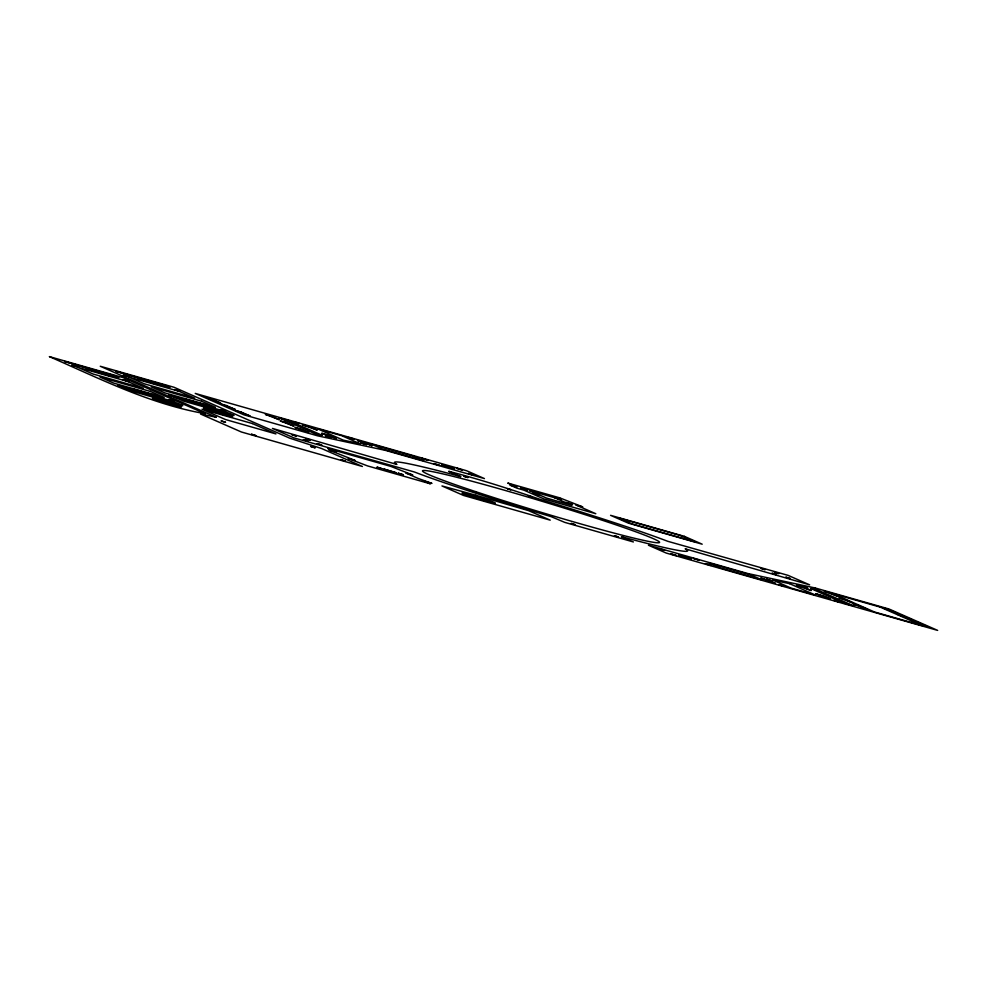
<?xml version="1.0" encoding="UTF-8"?>
<svg xmlns="http://www.w3.org/2000/svg" width="987" height="987" viewBox="0 0 987 987"><rect width="100%" height="100%" fill="white"/><g stroke="black" fill="none" stroke-linecap="round" stroke-linejoin="round"><path stroke-width="1.48" d="M508.848 489.046C503.136 487.59 515.004 490.835 509.292 489.379M528.403 495.758L532.351 497.053M538.754 494.808L532.536 492.969L539.05 494.931M72.15 365.227L77.603 366.893L72.15 365.227M117.626 385.226L123.079 386.892L117.626 385.226M123.289 379.798L128.742 381.463L123.289 379.798M123.375 375.023L128.828 376.689L123.375 375.023M168.765 399.797L174.218 401.462L168.765 399.797M168.851 395.022L174.304 396.688L168.851 395.022M174.514 389.594L179.967 391.259L174.514 389.594M219.99 409.605L225.443 411.258L219.99 409.605M454.217 468.689L441.744 464.926L454.217 468.689M678.711 555.101L691.134 558.889L678.711 555.101M396.28 472.81L383.807 469.047L396.28 472.81M521.074 487.923L527.65 489.959L521.074 487.923M554.46 497.436L561.023 499.459L554.46 497.436M565.909 502.482L572.485 504.505L565.909 502.482M298.987 423.435L293.521 421.782L298.987 423.435M330.879 437.463L325.414 435.822L330.879 437.463M353.988 439.104L348.584 437.525L353.988 439.104M366.411 444.569L360.934 442.929L366.411 444.569M766.554 579.233L771.945 580.899L766.554 579.233M778.977 584.699L784.369 586.364L778.977 584.699M802.073 586.34L807.477 588.005L802.073 586.34M833.978 600.367L839.369 602.033L833.978 600.367M221.261 420.955L225.48 422.276L221.261 420.955M251.5 434.268L255.719 435.575L251.5 434.268M310.782 446.469L315.001 447.777L310.782 446.469M341.033 459.782L345.253 461.089L341.033 459.782M377.133 467.184L381.969 468.702L377.133 467.184M398.205 473.192L403.054 474.71L398.205 473.192M421.955 458.4L427.655 460.152L421.955 458.4M433.836 463.631L439.536 465.383L433.836 463.631M456.574 468.257L462.261 470.022L456.574 468.257M468.455 473.489L474.155 475.24L468.455 473.489M658.86 548.575L664.559 550.327L658.86 548.575M670.741 553.806L676.44 555.558L670.741 553.806M693.479 558.432L699.178 560.197L693.479 558.432M705.36 563.663L711.059 565.415L705.36 563.663M291.979 434.687L296.396 436.081L291.979 434.687M305.81 438.635L310.226 440.017L305.81 438.635M303.441 439.733L307.858 441.115L303.441 439.733M317.271 443.669L321.688 445.063L317.271 443.669M760.632 568.241L765.048 569.622L760.632 568.241M774.45 572.176L778.866 573.558L774.45 572.176M772.093 573.274L776.51 574.668L772.093 573.274M785.911 577.222L790.328 578.604L785.911 577.222M464.038 476.302L467.887 477.523L464.038 476.302M571.239 523.468L575.088 524.689L571.239 523.468M614.519 535.793L618.368 537.014L614.519 535.793M205.123 413.689C150.221 404.127 99.921 378.761 49.35 356.603L123.141 377.626L205.123 413.689M216.042 417.193L200.546 414.022L241.396 431.998L362.402 466.481L321.54 448.505L289.833 438.216L174.07 387.286L100.267 366.263L216.042 417.193M322.231 435.341L315.408 433.873L278.84 417.785L288.759 420.61L322.231 435.341M359.996 443.731L343.303 440.14L317.555 428.814L341.847 435.736L359.996 443.731M385.275 450.331L317.641 435.835L243.851 414.799L195.241 393.418L466.617 470.75L484.432 478.584L385.275 450.331M815.25 587.993L747.603 573.484L648.447 545.231L666.274 553.078L937.65 630.397L889.04 609.016L815.25 587.993M789.588 583.675L772.883 580.097L791.043 588.079L815.336 595.001L789.588 583.675M817.47 589.942L810.66 588.486L844.132 603.205L854.051 606.03L817.47 589.942M460.645 476.585L459.189 476.19A153.096 6.675 16.8 0 0 395.787 463.804L396.897 464.458L272.437 428.42L294.04 437.92L414.355 471.971A153.096 6.675 16.8 0 0 551.128 516.633L564.786 522.394L633.395 541.949L621.44 536.681L622.896 537.076A153.096 6.675 16.8 0 0 686.298 549.463L685.175 548.809L809.636 584.847L788.033 575.347L667.73 541.295A153.096 6.675 16.8 0 0 540.543 499.508C510.242 489.157 479.818 479.312 448.69 471.317L460.645 476.585M535.176 492.155L529.513 490.588L546.576 498.09L571.757 505.27L554.694 497.756L535.176 492.155M166.137 385.621L115.787 371.272L170.097 387.36L166.137 385.621M412.998 456.019L371.346 444.15L382.339 448.986L423.991 460.855L412.998 456.019M559.666 497.83L507.737 483.038L516.892 487.06L509.971 485.086L516.991 488.183L523.912 490.157L543.874 498.928L595.803 513.721L575.84 504.949L582.762 506.923L559.666 497.83M310.226 427.026L302.515 424.829L317.259 430.11L310.226 427.026M365.227 442.694L357.504 440.498L372.247 445.791L365.227 442.694M211.452 398.995L206.258 397.514L220.533 402.992L211.452 398.995M270.524 415.86L265.33 414.38L279.161 419.66L270.524 415.86M157.612 384.239L137.946 378.638L160.264 385.411L157.612 384.239M179.19 391.358L128.841 377.009L144.324 383.82L194.673 398.168L179.19 391.358M226.257 405.509L221.063 404.028L235.325 409.494L226.257 405.509M285.317 422.374L280.123 420.894L293.966 426.174L285.317 422.374M684.373 536.348L610.571 515.325L628.398 523.159L702.189 544.195L684.373 536.348M329.411 435.464L321.688 433.256L336.431 438.549L329.411 435.464M680.722 535.62L618.195 517.805L632.05 523.9L694.577 541.715L680.722 535.62M114.911 375.825L64.562 361.476L118.847 377.552L114.911 375.825M241.05 412.011L235.856 410.53L250.13 416.008L241.05 412.011M300.122 428.876L294.928 427.396L308.758 432.688L300.122 428.876M201.607 401.228L151.258 386.879L165.076 392.949L215.425 407.298L201.607 401.228M106.386 374.443L86.72 368.842L109.039 375.615L106.386 374.443M127.952 381.562L77.603 367.213L93.086 374.024L143.436 388.372L127.952 381.562M203.088 404.251L183.422 398.649L205.74 405.41L203.088 404.251M224.222 411.172L173.86 396.823L183.681 401.129L234.03 415.478L224.222 411.172M150.382 391.432L100.032 377.083L113.85 383.153L164.2 397.502L150.382 391.432M151.862 394.455L132.196 388.853L154.515 395.614L151.862 394.455M252.364 423.546L202.014 409.198L225.604 419.574L275.953 433.922L252.364 423.546M172.984 401.364L122.635 387.027L132.455 391.333L182.805 405.682L172.984 401.364M390.729 466.37L327.783 448.431L335.888 451.997L328.967 450.023L355.061 460.435L348.14 458.462L367.485 465.889L430.418 483.827L425.015 481.459L431.948 483.42L417.994 478.362L405.842 473.02L412.763 474.994L390.729 466.37M829.314 592.619L824.12 591.139L837.963 596.419L829.314 592.619M880.145 607.091L832.572 593.532L874.568 612.014L922.154 625.573L880.145 607.091M887.955 609.287L882.76 607.819L897.023 613.285L887.955 609.287M804.171 587.475L796.46 585.266L811.203 590.559L804.171 587.475M844.119 599.134L838.925 597.653L852.756 602.934L844.119 599.134M902.747 615.802L897.553 614.321L911.828 619.799L902.747 615.802M475.783 495.227L441.966 485.949L463.569 495.462L550.215 520.149L528.613 510.649L475.783 495.227M917.552 622.316L912.358 620.835L926.62 626.301L917.552 622.316M750.552 574.841L708.888 562.972L719.881 567.809L761.532 579.677L750.552 574.841M858.912 605.636L853.718 604.155L867.561 609.435L858.912 605.636M768.355 580.233L760.632 578.037L775.375 583.329L768.355 580.233M823.355 595.914L815.632 593.705L830.375 598.998L823.355 595.914M158.858 400.759A15.163 0.666 16.8 0 0 181.386 407.002A15.163 0.666 16.8 0 0 160.425 400.031A15.163 0.666 16.8 0 0 158.858 400.759M210.083 410.555A15.163 0.666 16.8 0 0 232.611 416.81A15.163 0.666 16.8 0 0 211.65 409.827A15.163 0.666 16.8 0 0 210.083 410.555M475.524 491.6A123.807 5.404 16.8 0 0 659.341 542.628A123.807 5.404 16.8 0 0 488.257 485.678A123.807 5.404 16.8 0 0 475.524 491.6M469.541 495.992A17.371 0.753 16.8 0 0 495.338 503.16A17.371 0.753 16.8 0 0 471.33 495.166A17.371 0.753 16.8 0 0 469.541 495.992"/></g></svg>
